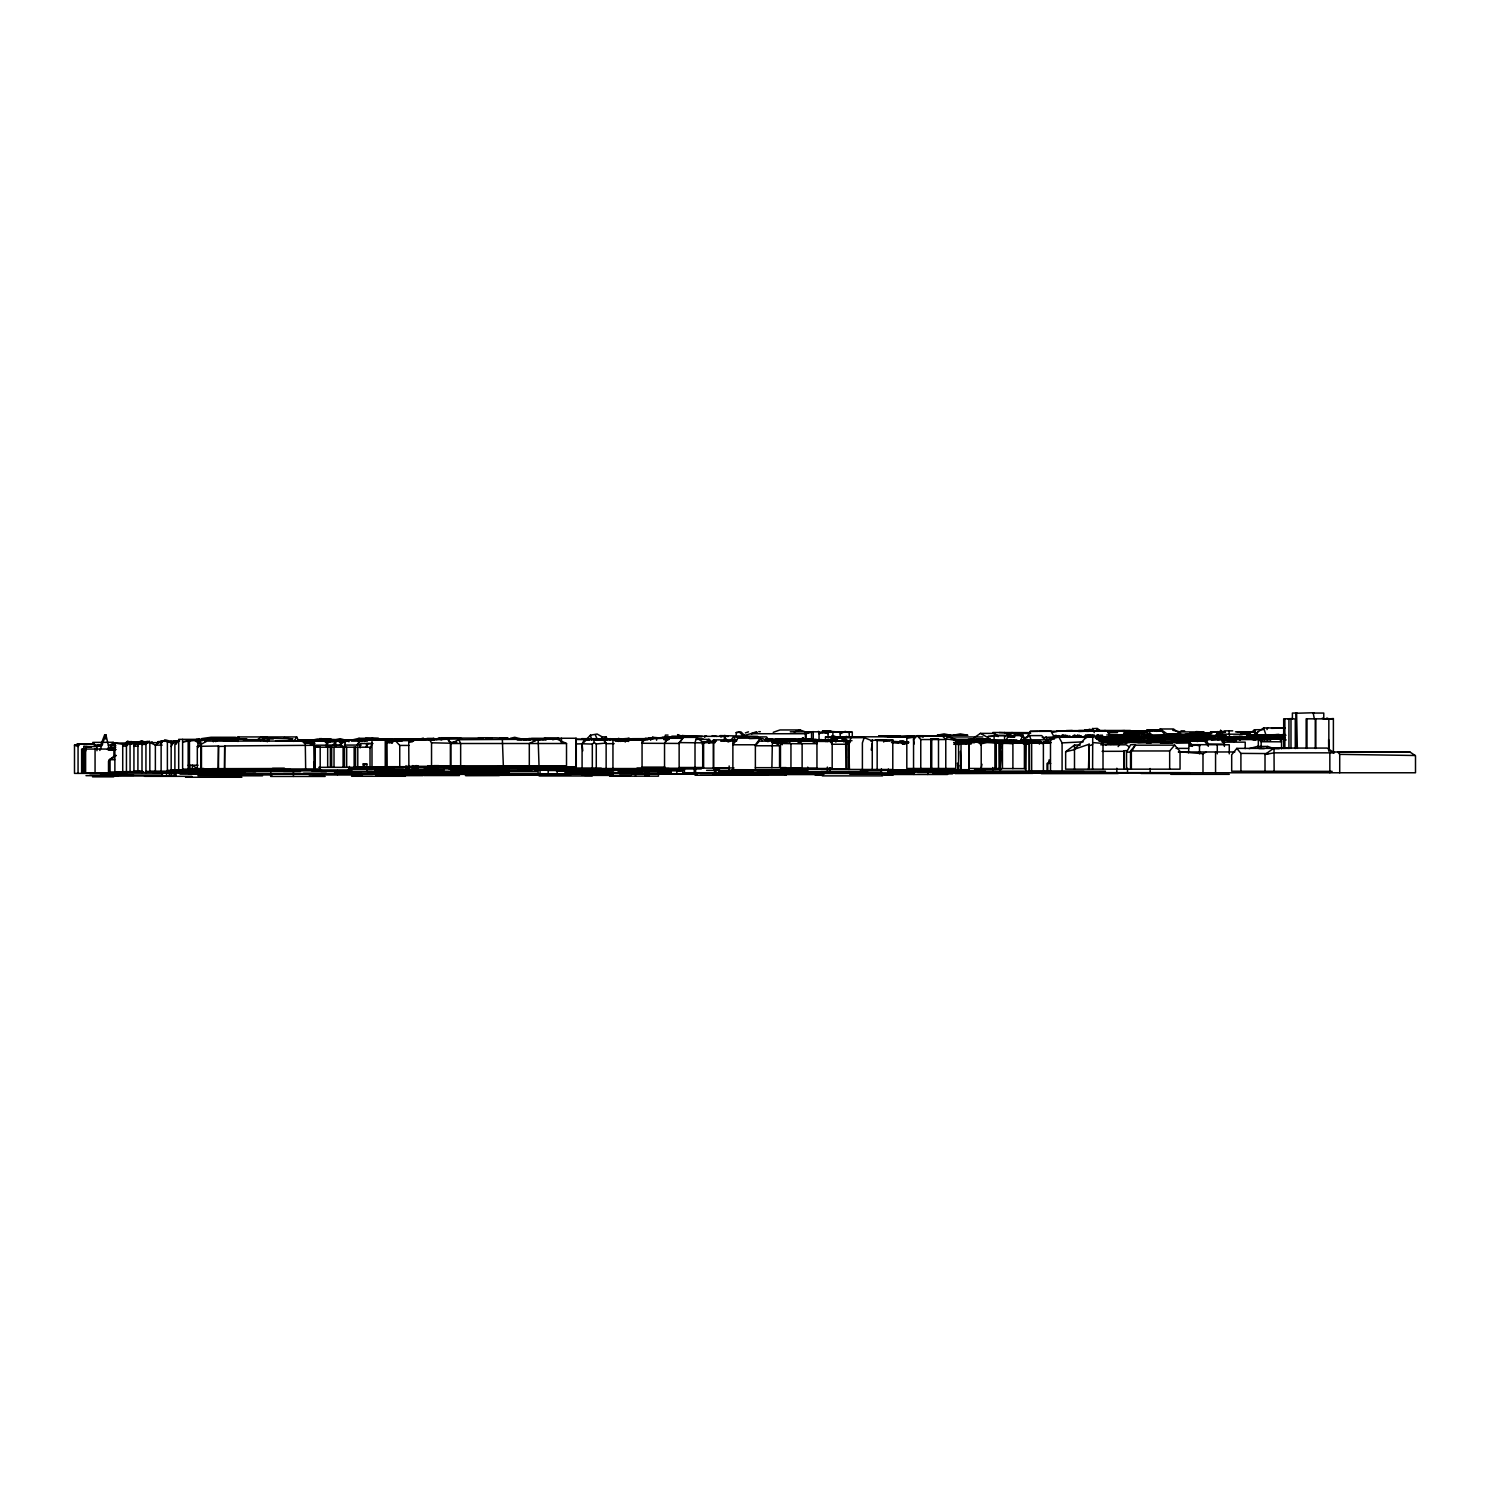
<?xml version="1.0" encoding="UTF-8"?>
<svg xmlns="http://www.w3.org/2000/svg" width="1490" height="1490" viewBox="0 0 1490 1490"><rect width="100%" height="100%" fill="white"/><g stroke="black" fill="none" stroke-linecap="round" stroke-linejoin="round"><path stroke-width="1.5" d="M200.908 743.193L200.908 744.888L199.511 741.685L201.374 744.888M385.5 767.22L385.5 739.599L385.5 767.22L386.133 762.675M849.002 760.142L848.667 748.65M848.648 757.833L849.151 748.65M1002.099 747.906L1002.453 743.342L997.667 742.709M85.694 750.997L86.066 746.527L96.962 746.546L96.962 750.718M601.792 740.307L602.146 736.861L597.136 734.03L590.468 735.185L586.483 739.282M755.374 767.685L779.549 767.685L779.549 745.782L755.374 745.764L759.323 741.107L772.379 741.107L771.894 767.685M749.302 738.593L760.384 738.276L762.377 740.865M871.222 750.01L872.265 743.51M846.134 740.884L846.301 739.822L844.197 740.884M410.178 740.418L410.439 738.984L409.042 740.269M981.985 764.24L981.202 768.449L981.202 743.789L987.032 742.542L1002.453 743.342L998.132 742.653M595.348 739.971L611.366 738.835L594.286 739.301L619.803 738.686L622.075 740.865M198.878 742.15L199.269 740.195M198.058 747.57L197.835 740.064L182.618 741.834L192.508 740.064L202.696 740.586M582.776 750.83L582.087 744.069L586.911 739.375L611.086 739.617L604.847 738.537L604.623 739.617L607.976 738.966M223.463 738.519L223.779 739.785L223.463 738.519L214.206 738.612L213.293 741.796M664.466 738.798L665.397 735.073L668.06 735.091M449.477 765.897L566.517 765.748L566.517 743.51L557.018 739.115L458.808 739.692L450.893 743.51L450.893 765.748M364.659 741.517L365.572 738.221L378.944 738.612M1188.517 752.804L1189.15 742.728L1141.303 742.616C1130.314 742.914 1120.592 740.698 1109.696 742.802L1105.636 745.037M394.124 739.524L397.308 739.543M790.482 739.431L765.711 738.817M679.142 768.933L679.142 742.597L683.612 737.364L696.668 737.364L695.011 742.56L695.011 767.499M1216.026 736.842L1217.833 731.534L1218.28 736.842L1218.28 734.142L1224.557 730.845L1232.733 730.845M1246.851 735.278L1254.897 729.746L1262.943 729.672M848.946 743.51L850.958 737.662M877.163 769.511L877.163 739.729L870.737 740.903L872.265 740.884L864.2 737.662L862.393 742.895L862.393 769.511M1266.984 729.616L1267.562 727.902L1285.032 728.014L1271.491 728.349M604.921 740.307L606.132 736.861L602.146 736.861M199.101 742.895L199.548 741.685M487.025 738.779L487.416 737.736L492.24 737.848M99.83 750.476L105.902 734.775L104.673 734.775L100.296 746.285M1125.267 733.546L1124.261 730.621L1118.04 730.882L1117.332 732.652L1107.703 732.67M1004.744 735.688L1010.462 735.688M1130.798 740.083L1131.841 740.083M1255.977 736.228L1257.616 732.186L1263.65 727.939L1267.673 727.977M1088.482 769.175L1089.19 744.218L1074.495 749.209L1074.495 769.175M850.492 740.437L848.667 744.795L849.617 742.542M1022.904 734.365L1023.5 732.95L1030.652 733.266M1187.362 739.189L1191.311 738.686M1074.495 749.209L1088.203 735.389L1094.424 735.371L1103.01 743.398L1103.01 769.175M1222.191 741.648L1222.88 740.083L1235.75 740.083M1092.598 769.175L1092.729 735.371M370.023 748.371L372.295 743.417M366.317 747.31L367.862 743.566M811.789 740.251L774.223 740.325L772.788 743.305L772.788 739.804M147.566 743.212L149.391 741.145M1280.059 737.699L1282.313 737.438M1020.389 740.66L1022.922 735.576L994.109 735.52L994.109 738.742M988.429 741.648L970.698 741.573L968.854 745.186L968.854 768.449L1025.474 768.635M1199.878 740.958L1205.298 739.953L1205.559 740.94M1005.62 741.052L1008.507 735.576M1171.997 737.122L1172.63 735.967L1174.045 737.122M1126.533 769.175L1126.533 752.152L1130.612 744.702L1135.492 744.702L1132.232 750.513M219.663 739.059L220.706 737.699M176.826 740.903L174.889 744.385L174.889 769.92M1134.896 745.764L1130.556 750.96L1130.556 769.175M582.087 768.896L582.087 743.827L584.62 739.357L589.928 739.748L576.947 739.357L584.62 739.357M1154.88 740.251L1155.812 738.612L1161.306 738.686M171.164 746.471L174.46 740.791L178.036 740.791L175.95 744.404M1126.943 735.594L1128.917 735.594M328.769 740.809L329.513 739.543L368.104 740.083M1203.976 735.278L1203.045 736.786L1203.976 735.278L1206.155 735.296M650.59 740.251L652.49 737.271L663.888 738.295M293.865 741.443L296.715 736.935L298.652 740.977M661.765 738.295L662.435 737.271M701.306 768.933L664.54 768.933L664.54 743.268L667.725 738.351M110.781 745.968L113.184 742.299L115.587 745.968M781.747 741.946L783.032 739.971L781.151 739.953L778.506 743.622M1054.212 737.084L1050.804 730.901L1030.205 731.385L1027.169 737.084M664.54 743.473L668.023 738.276L682.644 738.276L679.142 743.436L642.06 743.268L645.245 738.351L669.085 738.295M883.682 742.02L885.023 740.12L887.109 740.94L876.716 740.511M1265.01 754.48L1274.006 748.073L1327.106 748.073L1334.444 752.841L1274.136 752.841L1265.01 754.48L1265.01 771.373M1266.705 747.999L1267.804 746.453L1273.745 748.557L1279.258 748.669M1118.133 746.602L1122.082 741.201M300.44 740.754L332.307 740.698L316.066 741.126M1008.562 736.6L1014.913 736.786L1008.562 736.712L1011.598 732.633M341.862 743.398L344.451 740.046L372.444 739.953M755.374 769.715L755.374 744.777L760.384 738.276M777.892 744.777L780.015 742.02L782.157 744.777M1214.629 731.907L1211.575 732.111L1208.725 735.818L1215.71 735.799L1218.559 732.111L1221.614 731.907L1210.457 731.776M1267.003 735.185L1279.221 734.533L1266.966 735.185L1272.795 734.775M360.766 740.046L356.874 745.075L344.525 745.075M78.057 773.385L78.057 746.509L80.106 743.864L74.5 745.149L74.5 773.385L126.445 773.385M360.878 739.953L356.874 745.112L361.213 745.13M392.056 743.044L393.546 741.126L401.76 741.201L403.213 739.413M533.867 740.66L535.282 738.835L532.824 738.835L532.824 739.841M1259.46 739.394L1235.173 739.468L1234.186 741.815M1289.67 748.371L1236.83 748.371L1231.69 754.797L1231.69 771.205L1332.153 771.373M1215.71 735.799L1216.529 734.738M1218.652 732.111L1220.403 732.037L1220.515 730.361L1221.912 731.106M1167.49 736.656L1180.341 736.023L1176.15 736.768M198.04 771.652L149.838 771.503L149.838 742.653L152.185 741.815M224.394 768.989L224.711 745.95L314.315 745.298L314.278 768.989L313.682 762.116M802.384 737.755L803.315 737.755L801.546 739.897L810.02 739.357M906.814 737.774L914.394 737.178L906.814 737.774L906.814 768.486L955.742 768.486L955.742 739.897L948.199 736.153L945.778 739.04L945.778 768.486M729.597 741.61L733.546 736.898L766.586 736.898L768.877 740.623M197.313 768.989L197.313 746.36L206.998 741.07L314.613 741.107M1169.669 769.175L1169.669 750.96L1174.66 745.13L1180.043 751.407L1180.043 769.175L1065.648 769.175L1065.648 751.761L1074.514 745.037L1080.306 745.037M603.916 739.617L604.847 738.537M1270.206 740.064L1271.585 738.481L1275.068 739.226M283.92 737.997L292.915 738.928L263.506 737.997M1328.484 719.298L1333.382 718.608L1333.382 752.934M218.136 768.989L218.508 745.987L197.313 746.36M1149.665 742.244L1151.025 740.716L1160.542 741.238L1151.025 740.716M335.734 741.871L332.438 745.559L325.658 745.708L329.011 741.871L335.734 741.871L335.734 746.285M139.948 743.845L136.223 743.845L133.932 746.341L137.918 746.043M917.151 735.688L920.764 739.543L945.778 739.543L942.332 735.855L917.151 735.688L913.556 739.543L914.189 743.994M1000.498 742.597L1002.453 743.175L1002.453 768.449L1000.256 743.696L1002.453 743.175M266.598 737.997L273.322 737.997M1187.53 735.781L1190.436 732.745L1205.969 733.713M840.528 741.312L844.923 736.805L907.857 736.805M131.083 741.387L126.445 746.099L122.72 746.099L127.376 741.387L137.117 742.802M1141.433 735.501L1147.207 729.839L1160.691 729.839L1165.795 735.576M1039.461 743.007L1040.616 741.89L1025.288 741.35M1032.179 743.007L1033.352 741.89M712.481 741.871L704.714 742.523L702.703 744.385L702.703 768.132M1189.411 742.597L1189.84 746.397M1313.249 713.3L1314.366 718.925M1026.74 744.143L1026.74 742.542L1027.504 743.901M582.236 743.771L592.312 744.069L594.156 742.523L593.672 739.375L586.911 739.375M852.28 736.842L852.28 732.261L822.368 731.348L822.368 732.875L828.068 733.005L830.396 731.05L832.891 731.981L832.891 736.712M988.112 736.507L994.649 736.079L988.112 736.507L988.112 737.718L980.457 733.378L974.106 737.736M215.696 741.629L218.434 739.375L246.781 738.817L227.84 739.282M1120.741 740.847L1104.947 741.834L1120.741 740.847L1121.523 742.411M1098.279 739.394L1102.041 737.084L1103.177 739.822M1098.447 740.009L1102.041 737.084M877.163 739.729L892.789 739.897L892.789 770.423M903.406 744.05L902.12 743.734L906.106 743.771M1325.69 719.111L1326.994 718.068L1328.838 718.888L1328.838 750.755M1225.059 732.242L1223.663 732.372M159.877 741.592L155.37 745.112L155.37 771.503M1295.909 713.263L1313.863 712.741M1125.714 743.324L1128.805 740.958L1138.472 742.56L1151.025 742.244M1254.059 734.887L1257.616 732.186M1131.04 739.468L1126.906 740.083L1140.427 738.425L1139.813 737.699L1141.806 738.5L1141.806 737.494L1140.241 738.612M1156.817 731.441L1160.244 728.982L1173.505 728.982L1180.341 733.881L1167.061 733.881L1160.244 728.982M257.546 739.673L260.825 737.345L267.213 737.345M110.037 772.025L110.037 759.714L116.145 755.411L109.273 759.807L109.273 772.025M146.355 741.387L141.997 744.46L145.946 744.292M1092.356 730.528L1092.747 728.405M1092.356 728.685L1097.311 728.405L1099.862 730.454M1168.216 736.433L1171.363 734.253L1169.669 734.961M115.438 755.56L109.273 759.807M1210.699 738.612L1266.817 737.42M1020.911 741.238L1029.385 735.613L1041.734 735.613L1047.284 741.946M827.025 741.666L833.767 737.289L846.283 737.327M1011.84 736.544L1016.59 733.508L1023.742 737.494L1027.579 737.494M418.206 739.338L407.105 738.854L412.302 739.804M702.125 744.143L706.26 741.573L714.604 741.554M749.377 738.146L737.904 738.202L732.875 744.777L755.374 744.777M1238.32 738.686L1242.325 736.414L1233.646 736.414L1229.678 738.463L1228.989 730.845M609.708 739.729L611.366 738.835M1117.668 739.059L1119.307 738.165L1120.61 740.232L1120.61 739.021M1182.222 752.003L1202.989 753.716L1206.341 752.003M840.248 733.881L845.165 731.366L849.226 732.857L849.226 737.345M304.63 742.244L306.679 742.057L306.679 743.286M775.471 743.138L779.382 741.219L786.72 742.672M161.199 742.672L160.25 742.411L164.626 740.269L168.258 740.679L164.626 740.269M1154.378 731.068L1160.207 730.23M1179.074 739.692L1183.116 737.699L1189.393 737.401L1195.408 737.643L1198.612 740.158M198.226 740.586L204.149 739.282M557.018 739.115L538.151 739.338L529.304 743.51L529.304 765.748M904.058 743.92L908.174 741.964M662.715 738.295L630.196 739.394M849.151 742.802L845.91 743.305L849.151 742.802L848.946 769.511M1261.509 738.5C1256.964 735.948 1250.967 735.874 1246.329 738.276L1242.325 737.643M1258.063 736.768L1253.872 738.314M266.095 741.48L269.28 740.158L267.418 740.139L267.418 741.741M1225.544 739.431L1224.259 739.971L1227.928 739.431M304.519 742.56L309.715 740.418L323.777 740.418L327.465 744.218M1127.222 741.648L1131.096 740.064M661.281 738.295L662.715 737.718M260.452 740.549L264.252 739.021L273.322 738.91M774.39 739.99L777.631 738.705M720.806 737.01L724.736 735.445L727.921 736.563M685.754 736.097L691.211 736.768M1136.87 742.02L1136.87 739.915L1139.273 738.984M971.238 743.957L953.768 744.311M889.009 741.312L892.789 739.897M971.797 741.35L978.297 738.947M897.595 736.675L899.811 736.675M141.997 741.07L130.058 744.181L141.997 741.07L147.864 742.635M1096.305 730.789L1097.236 730.454M819.034 733.713L823.709 732.037L828.068 733.564M772.006 738.705L768.3 740.027L768.3 738.723L766.326 738.723L769.622 739.915M834.344 738.481L843.042 737.14M974.926 741.424L977.533 741.145M1267.804 746.453L1257.355 746.453L1249.141 748.632M198.971 740.288L216.087 739.189L209.96 738.053L198.971 740.288L198.971 739.189M794.189 732L800 729.951L806.09 732.13M300.701 741.107L298.428 741.107L302.396 739.766L320.89 739.748M745.354 732.931L748.501 731.832M751.388 733.508L756.175 731.832L757.255 732.409L751.388 733.75L805.568 733.732M773.236 732.316L779.978 729.951L800 729.951M751.444 733.508L743.193 735.781L739.133 731.925L736.209 732.558L736.209 736.935M1088.482 745.987L1092.598 744.609M1017.8 742.839L1020.501 741.946L1022.885 742.933M1180.993 730.845L1184.624 730.882M1145.195 737.513L1137.187 738.705M142.463 771.429L137.918 771.429L137.918 743.491L149.317 741.908M137.918 743.491L146.523 741.946M366.838 739.766L433.869 739.766L439.271 738.09M802.123 768.039L780.481 768.039L780.481 743.491L787.968 741.182L822.61 741.107M1044.36 742.095L1047.209 742.132M1043.279 742.616L1045.012 742.095M1207.347 738.202L1210.327 737.289L1216.101 738.481M622.019 741.163L625.204 740.176L625.204 741.778L625.204 740.12L618.071 741.424M1032.086 741.741L1034.116 741.741M1029.441 742.839L1032.477 741.741M1190.771 738.388L1194.347 737.289L1201.834 738.835L1201.834 737.643L1210.699 737.643M417.777 739.766L423.346 738.09M846.674 736.358L840.192 738.332L840.248 732.13L832.891 732.111M1197.699 734.831L1199.338 734.328M1034.693 742.281L1032.924 742.299M657.407 738.016L665.266 737.196M957.511 765.376L958.554 769.697L958.554 744.199L958.554 745.503M160.25 742.411L161.702 741.983L158.983 742.188M1167.043 742.97L1173.245 741.163L1189.244 741.163L1192.13 746.415M611.366 739.115L619.803 738.686M843.098 741.182L844.364 740.828M848.704 740.828L843.675 741.182M362.07 739.915L365.981 738.835M601.327 775.173L605.592 773.981M1195.911 739.059L1192.652 739.096M779.438 742.579L783.032 741.573L783.032 739.971M1054.212 735.669L1056.093 735.427L1057.323 737.084M1254.357 737.606L1251.842 738.221L1259.721 737.587L1259.721 738.854M1261.751 739.897L1284.678 738.276M620.436 741.424L625.204 740.12M1187.698 735.315L1176.672 734.291L1193.49 734.328L1186.431 735.315M1180.155 739.953L1183.377 739.059M108.435 745.261L111.005 744.572M408.912 769.957L408.744 741.89L417.274 739.562L429.195 739.226L431.541 742.802L431.541 766.382M102.587 744.572L96.459 745.298L99.122 745.298M918.902 736.637L920.671 736.805M304.873 742.821L308.654 741.815L314.986 743.286L310.758 743.268M421.465 740.046L427.686 738.407L433.869 738.407L433.869 739.766M428.599 739.766L433.869 738.407M430.778 739.524L433.963 739.506L430.796 739.673M1137.187 737.811L1143.836 736.135L1183.153 736.656L1183.153 735.445L1185.761 735.445M619.263 741.331L624.925 739.915L628.408 741.424M637.981 739.599L640.197 738.891L641.203 740.102M641.78 738.891L637.794 739.487M387.176 767.22L386.99 739.45L388.946 738.966M386.99 739.45L392.466 738.966M1065.648 751.761L1074.495 749.6L1074.514 745.037M411.743 741.107L413.736 740.642L395.353 740.642L387.176 742.597L392.056 742.839L392.056 739.599M1157.804 737.401L1161.548 736.488L1161.548 737.997L1157.804 738.221M352.72 739.822L358.997 738.314L378.255 738.295L380.08 740.158M366.615 739.785L372.817 738.314M1118.133 742.877L1129.643 742.56M780.015 739.934L783.181 739.189L783.181 740.307M806.388 741.201L811.156 740.083L816.948 741.424L832.165 741.443L832.165 769.008M821.884 741.126L826.279 740.083L832.165 741.443M1050.487 771.205L1050.487 739.04L1058.831 737.066L1087.849 737.066M1184.029 735.389L1173.394 735.296L1174.828 734.961M1173.394 735.296L1193.49 734.384M1217.628 739.748L1237.073 738.891L1233.403 739.748M231.49 738.221L239.331 737.513M539.138 739.711L544.893 738.37M552.678 739.748L558.582 738.37L561.469 742.095M523.344 739.841L529.304 738.463L533.942 739.506M525.616 739.711L531.762 738.295L558.582 738.37M539.361 739.711L545.47 738.295M800.279 739.692L803.65 738.742L787.968 740.064M334.859 739.915L340.167 738.723L344.06 739.766M421.465 739.878L426.866 738.649L431.97 739.804M510.362 738.295L514.758 737.289L520.345 738.779M807.804 739.766L811.547 738.928L800.391 739.04L801.099 740.325M314.595 768.989L314.278 746.08L320.182 746.937L320.182 768.989L193.663 768.877M1183.153 735.445L1178.199 736.563L1191.423 735.445L1190.361 735.445M327.018 739.953L331.097 739.04L317.314 739.04L307.145 741.294L305.599 739.99M485.703 738.779C496.841 736.041 508.723 740.232 520.345 738.574M1130.687 737.904L1137.187 736.47M1186.17 738.127L1189.784 737.345L1171.848 737.345L1164.938 738.854L1168.626 738.854M77.741 744.106L93.758 743.752L96.962 746.546L93.74 743.864L77.201 743.752M1042.218 737.643L1056.559 736.805L1048.923 738.463M1128.545 735.24L1134.672 733.918L1150.224 733.918L1152.496 736.433M1258.063 737.42L1246.329 738.276M1264.991 737.978L1265.364 734.644M1144.096 735.24L1150.224 733.918M1196.973 741.48L1205.671 739.599L1225.544 739.562M1134.207 739.729L1140.427 738.425M1269.927 739.562L1276.297 738.239L1286.168 739.953M1120.741 742.076L1119.53 741.517L1122.138 741.517L1122.138 742.56L1131.022 740.716M622.745 739.673L629.32 738.314L611.887 739.655M805.345 739.878L805.345 732.912L813.261 731.664L813.261 740.772M1132.139 740.437L1132.139 738.295L1137.485 737.196L1148.697 738.314L1148.697 740.269M1247.074 738.146L1250.52 737.438L1256.908 738.835M1263.855 738.351C1248.676 737.736 1284.995 734.589 1284.417 736.004L1279.891 736.954M1263.148 738.146L1270.802 738.37M973.491 741.163L991.688 740.195L994.854 741.201M985.169 741.182L993.476 740.754L989.341 740.754M1228.375 737.811L1225.581 735.501L1209.34 736.768M1194.775 738.481L1190.473 739.338L1193.49 739.301M805.345 732.912L813.261 731.664L806.109 733.713L806.109 740.511M1201.424 738.966L1201.424 736.768L1207.645 735.501L1225.581 735.501M1051.959 732.484L1057.267 731.46M952.929 735.296L960.342 733.881L967.83 735.278L937.136 735.278L944.064 733.881L951.086 735.296M1196.209 733.9L1190.119 734.607L1196.209 734.384M340.558 742.374L348.995 740.847L324.373 741.033L330.072 742.244L330.072 740.865L340.577 740.754L345.121 742.486L345.121 747.011M829.371 740.884L833.748 740.102L820.171 740.884M1101.352 740.903L1102.563 743.044L1105.245 742.821L1104.779 741.424M185.71 772.584L114.879 772.509L114.879 743.1L122.72 744.274L127.73 743.38M1167.583 736.805L1172.034 736.023L1159.741 737.271M1112.024 739.766L1114.11 739.766L1107.573 740.027L1138.137 740.064L1136.516 738.425M1085.595 737.084L1085.558 735.259L1086.936 735.24L1088.147 737.084M1204.274 739.301L1204.721 738.165L1211.463 738.165L1211.463 739.99L1223.867 738.966L1159.127 739.189M789.514 739.45L787.968 739.431M900.463 736.246L896.924 736.768L915.139 736.246M989.975 738.91L967.979 739.543L989.975 738.91L991.241 741.741M620.548 740.12L620.548 738.966L604.623 739.45M1107.573 737.084L1109.827 737.084M803.65 738.742L798.584 740.083M1193.49 733.564L1195.837 733.583L1195.837 734.663L1211.891 733.769M1242.306 733.918L1246.776 733.322L1240.853 733.322M111.191 749.433L115.736 749.433L108.23 749.377M1066.467 737.084L1066.467 735.445L1069.112 737.084M1103.531 737.084L1105.934 737.084M1074.216 737.084L1074.216 735.24L1076.544 737.084M1192.82 745.484L1198.109 744.925L1192.931 744.925M410.011 739.86L412.19 739.655L399.152 738.891L437.613 738.742L441.766 739.86M1080.772 737.084L1079.244 735.371L1078.034 735.334L1078.034 737.084L1077.363 735.315L1076.544 736.06M994.109 735.52L1004.558 735.52L1004.558 738.742M1115.824 735.632L1140.018 735.65M1131.767 735.222L1136.274 734.812L1138.062 736.917M594.156 742.523L596.279 743.938L606.132 743.063L606.132 768.896M817.88 739.99L821.716 739.673L766.959 739.804M995.227 741.946L1000.572 741.499M168.612 742.02L173.529 741.629M599.185 739.729L617.139 739.394L612.316 739.748M158.275 741.908L161.46 741.648M175.503 741.312L179.601 740.996M1221.279 737.308L1226.4 736.917M1166.186 742.43L1173.207 741.89L1160.896 741.89M157.772 742.188L161.535 741.908M1028.435 742.821L1032.179 742.542M1109.007 737.084L1110.106 735.706L1111.018 737.084M1138.081 739.841L1125.751 739.766M110.726 744.609L114.879 744.311M1108.728 735.389L1117.332 734.775M807.319 741.238L836.374 740.735M818.271 741.238L825.59 740.716M1032.682 772.23L1028.193 772.379L1032.682 772.472M778.749 742.43L781.319 742.262M681.172 735.967L677.559 734.607L681.023 736.842M1097.087 737.084L1097.087 735.147L1098.316 735.073L1099.62 737.084M1025.139 743.789L1029.18 743.566L1009.996 742.728L1009.996 740.958M884.855 740.94L888.208 740.754M899.736 740.94L903.108 740.754L906.479 742.746L891.579 742.597M1178.869 752.32L1185.202 751.984M1058.831 737.066L1062.091 742.895L1083.193 741.834M340.223 745.261L345.55 747.328M392.261 739.692L407.85 739.413L402.114 739.692M1277.489 734.644L1255.437 735.091L1267.077 735.091M447.428 738.574L438.768 738.966L461.565 738.574L447.428 738.574L450.371 742.318L456.834 742.318M720.75 741.238L736.637 740.996M1028.398 732.912L1029.665 732.857M1091.965 737.084L1093.343 736.116L1094.014 737.047M1123.963 769.175L1123.963 750.755L1127.39 750.606M1087.085 730.882L1093.474 730.938M1080.287 737.084L1080.213 736.004L1082.858 737.084M901.729 736.768L914.227 736.377M1064.4 737.084L1064.4 735.389L1065.611 735.371L1066.765 737.084M828.738 741.163L832.24 741.052M1072.726 737.084L1072.726 735.855L1075.184 736.637L1074.216 735.24M1072.316 730.472L1066.058 730.677L1093.753 730.603M435.751 739.562L447.726 739.226L450.371 743.212L431.541 742.802M1226.866 738.314L1253.481 737.531L1255.753 740.307M1126.235 740.064L1132.158 739.915L1117.444 739.636M1193.602 745.13L1195.595 745.149M1256.349 739.338L1252.028 739.468M1038.865 731.366L1118.04 730.882M1060.545 731.255L1061.793 731.218M1079.654 731.087L1056.652 731.236L1062.333 731.087L1060.34 731.087M1086.471 731.385L1088.948 731.329M920.671 736.339L925.756 736.209M1021.674 734.179L1011.803 732.558L1010.425 734.272L1010.425 732.95L1021.637 733.415M828.384 741.163L830.284 741.126M576.22 743.938L582.087 743.827M1176.15 742.746L1189.504 742.504M882.154 736.153L899.811 735.855M826.913 740.884L818.271 741.014L835.741 740.884L829.371 741.014M218.136 746.415L224.394 746.322M1096.23 737.084L1097.851 737.084M212.995 739.785L215.51 739.766M114.879 743.1L126.389 742.989M108.23 749.787L115.475 749.731M1180.881 739.785L1182.464 739.766M100.109 745.577L98.377 744.572M848.313 740.791L837.566 740.791L848.313 740.884L846.301 739.822M1139.179 737.494L1154.303 737.494M614.141 743.64L606.132 743.715L603.282 739.394M1260 739.394L1263.967 739.338M1258.324 748.241L1258.324 739.226L1261.155 741.722L1281.549 741.815L1279.687 739.226L1235.173 739.468M1126.533 752.152L1131.338 752.096L1131.338 769.175M77.201 745.149L74.5 745.149L78.057 746.509M1105.599 737.084L1107.219 737.084M108.118 747.682L112.048 747.645M815.309 741.275L819.686 741.238M774.595 742.057L780.015 742.02M1023.183 743.585L1025.25 743.845M720.117 735.613L757.684 736.377M302.34 740.623L297.497 740.009L315.452 740.009M1087.607 737.084L1087.607 735.222L1088.873 735.203L1090.084 737.084M817.88 740.158L837.622 740.027M701.511 741.946L714.66 741.871M789.793 741.219L793.425 741.182M1241.58 738.183L1245.547 738.165L1242.325 737.122M1060.712 737.084L1061.96 735.799L1062.482 737.084M307.145 740.418L309.79 741.294L300.514 740.586M796.871 741.052L805.922 740.996M816.352 740.996L785.454 741.014L787.614 741.573M775.675 742.337L784.913 742.281M1186.226 741.052L1195.669 740.996L1172.276 739.86L1198.277 741.35M1094.424 735.371L1088.203 735.389M1192.987 735.669L1184.774 735.389L1192.987 735.669L1192.987 737.941M1285.684 735.501L1276.371 735.557L1284.79 734.253M758.54 738.574L762.75 738.556L768.002 741.666M92.697 742.393L113.184 742.299M1132.139 738.295L1143.389 737.196L1148.697 738.314M786.422 739.86L792.252 739.822M1199.785 739.953L1197.234 739.096M816.408 741.07L818.178 741.07M312.155 745.298L314.315 745.298L305.245 741.07L305.673 768.989M1189.579 745.633L1191.702 745.633M110.037 759.714L114.674 759.714M1123.367 731.776L1130.5 731.758L1126.161 731.404M1136.777 732.093L1147.561 732.093M1253.369 731.795L1250.259 731.795L1250.259 733.136L1246.776 731.832L1235.452 731.832M1147.039 732.261L1138.584 732.279L1144.879 730.882L1123.199 731.404M686.816 736.339L724.345 736.339L728.2 742.095M1082.373 737.084L1084.832 737.084M843.88 742.076L843.88 737.885L836.132 737.718M1269.722 737.662L1284.343 737.643M1139.701 737.755L1114.762 737.68M1236.216 737.904L1239.419 737.829L1234.037 737.829M528.745 739.524L530.44 739.524M1102.786 739.729L1108.579 739.729M1197.234 739.375L1178.907 738.407L1205.503 738.481M679.142 742.597L703.615 742.877L703.615 767.499L679.142 767.499M778.916 742.709L784.522 742.709M1044.36 742.523L1051.027 742.616M1025.809 742.691L1031.937 742.691M1105.822 742.691L1119.679 742.653M1122.138 742.56L1127.874 742.542M94.131 746.099L100.296 746.099M395.353 740.642L399.748 745.428L408.949 745.428M1134.896 745.205L1174.66 745.13M1102.097 751.332L1124.335 751.295L1124.335 769.175M225.158 773.738L244.453 773.645L232.924 773.738M1296.728 713.058L1292.389 713.058L1292.389 719M1313.249 713.058L1323.772 713.058L1323.772 718.851M1287.751 718.795L1292.389 718.571M1333.382 718.608L1326.994 718.888M1295.276 748.52L1295.276 718.981L1290.992 718.757L1283.691 718.795L1283.691 748.446M1328.838 718.851L1306.153 718.832L1306.153 748.408M1078.611 730.51L1087.234 730.51L1089.432 729.206L1093.474 730.472M1130.463 730.472L1096.77 730.472L1096.77 728.796M1087.793 730.789L1160.226 730.789M830.396 731.05L822.834 731.05L832.891 731.981M1030.205 731.385L1037.934 731.385M1091.351 731.087L1078.481 731.385L1107.182 730.901L1111.018 736.209M758.745 731.683L760.31 731.683M1221.819 731.683L1225.432 732.223L1224.128 731.832M1236.942 731.739L1254.897 731.739M739.133 731.925L740.977 731.925L744.944 735.781M790.296 731.814L819.034 731.814L819.034 740.511M1138.267 731.869L1146.928 731.869M852.28 732.261L822.368 731.348M736.209 732.558L738.09 732.558M1029.348 732.633L992.824 732.484L998.095 735.892M1010.425 732.95L1029.665 732.763M1211.016 732.726L1202.188 732.726L1207.85 733.881M980.457 733.378L993.271 733.415L998.207 736.656M999.269 732.558L1029.515 733.583M1190.436 732.745L1199.376 734.682L1203.659 734.104M1218.28 734.142L1248.08 734.253M1185.034 734.384L1202.56 734.384M1124.466 734.682L1106.772 734.98M1174.94 734.831L1203.752 734.328M1152.757 734.961L1177.1 734.44M1176.672 734.291L1181.03 735.166M1197.29 734.924L1199.301 734.793L1195.837 733.583M1267.468 734.98L1285.74 734.98M1208.185 735.371L1208.818 736.544L1208.185 735.371L1209.489 735.371M835.853 742.15L836.616 737.103L833.245 735.688L831.904 735.688L831.904 737.699L825.479 737.01L825.479 741.499M1108.802 735.594L1126.682 737.42L1111.018 736.544M706.595 736.097L704.77 736.097L704.77 737.308M1109.193 735.892L1119.847 735.892M1247.801 735.892L1255.735 735.892M671.804 736.172L683.091 736.172M883.943 736.339L948.199 736.153M887.668 736.675L914.264 736.675M1132.959 736.637L1169.464 736.488M1174.045 736.47L1168.048 735.967M237.301 736.935L296.715 736.935M664.223 736.768L701.622 736.768M825.479 737.01L832.891 737.01M947.491 736.954L982.879 736.954M1095.97 736.88L1111.559 737.438L1095.895 737.066M1134.002 737.01L1123.013 737.01L1130.128 737.513M1205.857 736.768L1222.303 735.818L1222.303 737.774M1221.055 736.88L1224.203 736.88M1256.2 736.88L1266.574 736.88M1273.671 736.749L1284.268 736.749M235.606 737.271L211.021 737.271L201.374 738.705L205.862 738.705M1226.419 737.289L1218.019 737.289L1218.019 738.891M1225.395 737.066L1231.727 737.122L1222.284 736.973M499.69 737.792L507.885 737.792M835.853 737.625L846.543 737.625M1133.462 737.55L1142.551 737.55M1221.726 737.476L1225.395 737.476M457.244 737.736L440.854 737.736L433.441 740.009L433.441 738.668L436.887 739.58M487.416 737.736L478.458 737.736L483.375 737.848M654.557 737.941L652.49 737.271M659.306 737.941L663.888 737.941M833.245 737.811L864.2 737.662M1095.448 737.718L1099.806 737.718L1095.541 737.457M1164.156 737.774L1168.421 738.425M1172.034 737.941L1207.273 737.941M1270.206 737.699L1284.771 737.699M449.477 738.09L479.612 738.09M545.917 738.258L576.276 738.258L576.276 766.959L545.917 766.959M1095.448 738.165L1119.307 738.165M1121.616 738.146L1133.778 738.146M231.732 738.444L232.906 738.444M319.94 738.5L323.051 739.915M600.675 738.537L607.399 738.537M1118.673 738.519L1123.218 738.519M1271.585 738.481L1251.116 738.332L1253.928 739.748M376.765 738.891L388.667 738.891M596.186 738.686L581.677 738.686L607.399 739.413L604.661 738.872M651.223 738.63L632.486 738.705L641.873 739.506M1165.329 738.686L1148.287 738.798L1152.552 739.99M1242.641 738.742L1255.344 739.431L1242.641 738.966M1273.931 738.761L1264.507 738.761L1264.507 740.325M384.588 739.133L404.908 738.891M526.324 739.208L544.334 739.208M620.548 738.966L586.874 738.928L594.715 739.152M627.346 739.021L652.75 739.189M663.888 739.189L668.712 739.189M696.37 739.189L703.317 739.189M799.702 739.878L777.817 738.761M945.312 739.04L955.742 739.897L953.656 739.897M1096.547 739.059L1128.694 739.021M1229.138 738.966L1270.635 738.835M409.396 739.357L413.959 739.357M417.237 739.338L422.806 739.971M447.726 739.226L421.651 739.711M541 739.245L517.198 738.817M546.066 739.692L537.89 739.208L546.215 739.673M665.006 739.394L669.234 739.394M696.277 739.375L709.743 739.375L709.743 743.1M950.378 739.338L974.46 739.338M1170.619 739.338L1183.377 739.338M1183.898 739.375L1206.844 739.487M1258.622 739.226L1279.687 739.226M243.056 739.617L260.974 739.655L265.239 741.033M516.751 739.562L535.301 739.562M664.056 739.748L668.265 739.748M1020.706 739.822L1051.642 739.822M1100.868 739.822L1107.796 739.822M736.898 739.86L713.431 739.86L713.431 767.946L734.03 767.946M829.8 739.971L813.838 739.971L820.04 740.53M875.766 740.12L885.023 740.12M953.879 740.139L958.405 740.139M983.661 739.897L1016.795 739.897M644.779 740.251L612.949 740.251L612.949 768.542M1009.549 741.703L1009.549 740.269L1016.944 741.331M1117.444 740.213L1138.341 740.288M1136.87 739.915L1162.461 740.213L1162.461 742.02M1222.135 740.139L1236.29 740.4M851.982 740.698L845.65 740.698L845.91 769.343M1098.912 740.586L1148.492 740.586M1200.009 740.679L1206.919 740.679M1229.343 740.623L1222.601 740.176L1235.582 740.623M275.576 740.847L320.164 741.033M624.459 740.809L619.821 740.809L625.726 738.761L629.059 739.934M958.517 741.07L979.079 741.07L970.567 741.126M999.809 740.958L1025.25 740.958M1125.304 740.847L1173.692 740.847M1222.88 740.083L1236.141 740.828M204.614 741.331L206.346 741.331M351.361 741.107L367.415 741.107M615.24 741.182L628.557 741.182M714.641 741.145L716.429 741.145M892.771 741.35L903.238 741.983M957.027 741.219L967.83 741.219M1006.737 741.182L987.516 740.195L987.516 741.703M1023.76 741.35L1040.765 741.35L1040.765 742.858M1099.117 741.145L1105.226 741.145L1110.888 744.516M1121.169 741.368L1129.439 741.368M158.052 741.592L162.503 741.592M167.383 741.405L175.764 741.405M199.381 741.517L200.424 741.517L198.3 740.698M993.923 741.703L1001.392 741.703M1159.741 741.685L1162.908 741.685M147.64 741.908L143.133 741.908L147.435 742.039M157.772 741.778L162.503 741.778M168.37 741.834L174.963 741.834M892.342 741.983L907.373 741.964M138.961 742.039L126.445 742.039L126.445 771.839M158.499 742.15L162.205 742.15M168.37 742.15L172.151 741.834M773.534 742.076L777.836 742.076L771.913 741.685M780.127 742.188L786.552 742.188M903.275 742.113L907.522 742.113M963.471 742.057L994.333 742.02L986.343 741.573M1025.288 741.741L1034.116 742.262L1032.086 741.908M1106.306 742.262L1140.371 742.262M1168.924 742.486L1173.934 742.132M1222.322 742.15L1245.212 742.15L1245.212 748.613M169.785 742.523L174.684 742.597M339.757 742.486L345.121 742.486M704.714 742.523L715.237 742.597M772.23 742.486L786.236 742.355M953.861 742.411L964.924 742.951L966.023 744.274M1030.391 742.504L1051.046 742.504M1146.071 742.542L1150.969 742.542M1160.021 742.43L1172.425 742.486M149.838 742.653L162.093 742.653M311.112 742.728L303.718 742.728L308.058 742.784M904.505 742.635L908.77 742.635M958.536 742.728L974.535 742.728M1024.636 742.653L1038.511 742.653M1026.573 743.138L1024.543 742.244L1045.012 742.616M902.53 743.175L908.174 743.175L892.789 741.89M954.121 742.951L964.924 742.951M1039.368 744.125L1039.368 742.635L1049.128 743.231M372.984 743.547L360.17 743.529L360.17 747.887M450.893 743.51L566.517 743.51M1025.139 743.473L1029.515 743.473M371.047 743.566L366.484 743.566L366.484 747.31M1025.139 743.566L1029.18 743.566M1195.595 745.075L1191.05 744.777M1100.719 744.795L1126.123 744.795L1129.457 746.937M1190.436 744.646L1229.269 744.777L1229.269 753.865M162.168 745.112L155.37 745.112L149.931 742.542M309.957 745.186L341.657 745.186M115.698 745.633L111.154 745.633L111.154 749.787L115.698 749.805M94.131 746.285L100.985 746.285M320.182 746.937L314.148 746.415M316.811 747.198L370.023 747.198L370.023 767.536M115.698 747.44L110.949 747.44L110.949 749.787M1176.001 748.39L1188.517 748.39M107.317 749.433L115.475 749.377M1130.556 750.96L1169.669 750.96M1178.311 751.984L1234.838 751.966M1150.15 768.505L1150.15 772.77L1415.5 772.77L1415.5 755.747L1409.838 751.947L1329.844 751.984L1329.844 772.77M1409.838 751.947L1337.759 751.984L1339.715 754.35L1339.715 772.77M363.188 767.331L363.188 763.923L366.857 764.035L367.043 771.429M1050.58 763.439L1047.023 763.439L1047.023 771.205L1105.468 771.205M363.188 763.923L366.857 764.035M188.168 765.245L198.058 765.245M433.72 765.636L438.786 765.636M427.686 765.972L459.293 765.972M408.744 766.382L464.508 766.326M497.679 766.419L547.631 766.344M388.667 766.698L561.469 766.698M356.874 767.108L383.824 767.108M431.467 767.108L469.369 767.108M472.386 766.94L506.47 766.94M642.06 767.108L664.987 767.108M318.748 767.331L370.023 767.331M427.22 767.257L371.997 767.22L371.997 739.636M441.487 767.164L484.436 767.462M485.945 767.22L540.665 767.443M557.26 767.22L574.488 767.22M358.811 767.536L403.473 767.536M522.99 767.499L566.312 767.611M781.784 767.592L786.18 767.592M389.095 767.853L438.153 767.853M458.939 767.89L521.966 767.983M540.889 767.797L574.954 767.797M272.465 768.374L284.627 768.374M348.902 768.207L393.49 768.356M443.647 768.318L473.708 768.318M543.682 768.244L601.308 768.244M636.975 768.132L663.46 768.132M663.888 768.263L695.551 768.263M702.125 768.132L729.15 768.132M791.6 768.281L816.948 768.281M192.787 768.691L204 768.523M211.859 768.672L284.478 768.523M348.79 768.617L393.49 768.505M448.583 768.635L491.197 768.635M517.216 768.43L551.319 768.617M557.558 768.561L669.085 768.542M780.779 768.542L832.165 768.468M364.957 768.877L390.585 768.877M424.333 768.803L462.626 768.803M503.881 768.859L542.882 768.859M556.813 768.952L571.154 768.952M574.265 768.896L620.138 768.896M645.896 768.803L652.75 768.803M781.282 768.914L847.68 768.933M182.618 769.138L226.033 769.138M245.049 769.157L276.786 769.157M556.906 769.25L652.099 769.194M783.796 769.194L818.867 769.194M922.478 769.157L938.663 769.157M244.677 769.566L255.349 769.566M255.926 769.604L290.885 769.585M348.306 769.361L372.128 769.361M465.457 769.343L508.891 769.343M599.837 769.455L628.221 769.455M647.852 769.343L652.099 769.343M821.009 769.399L892.789 769.511M922.589 769.38L953.768 769.38M974.516 769.436L1001.41 769.436M171.164 769.79L288.986 769.79M301.781 769.715L321.43 769.715M375.182 769.939L442.53 769.939M527.05 769.808L556.813 769.808M559.402 769.864L598.999 769.864M650.72 769.827L683.202 769.827M715.014 769.827L718.515 769.827M791.115 769.846L732.875 769.715L732.875 739.86M866.975 769.939L906.479 769.939M924.769 769.697L969.208 769.697M200.573 770.144L352.068 769.957M392.187 769.957L444.132 769.957M450.818 769.957L508.518 769.957M534.612 769.995L565.846 770.218M605.797 770.218L683.556 770.088M713.691 770.2L719.67 770.2M731.124 770.2L807.319 770.088M872.302 769.995L876.716 769.995M893.888 770.125L921.379 770.125M167.383 770.349L267.231 770.554M285.205 770.367L320.629 770.367M378.851 770.349L393.937 770.349M464.768 770.442L531.651 770.442M548.171 770.516L616.283 770.349M645.766 770.274L672.605 770.274M706.595 770.367L761.502 770.367M863.38 770.423L936.279 770.367M208.544 770.647L251.717 770.647M282.579 770.721L349.424 770.721L349.424 766.475M652.713 770.851L679.775 770.851M900.165 770.684L984.704 770.777M133.932 770.982L139.948 770.982M185.3 771.075L234.116 771.075M312.081 771.056L321.114 771.056M378.702 770.945L395.278 770.945M499.709 771.131L521.519 771.131M556.459 771.112L613.582 771.038M677.875 771.168L682.252 771.168M751.537 770.889L758 770.889M910.036 771.038L954.941 771.038M999.809 771.15L1049.146 771.056M145.946 771.41L207.836 771.317M320.797 771.429L379.894 771.429M416.194 771.261L477.228 771.261M618.071 771.41L667.241 771.41M718.553 771.261L753.195 771.261M757.516 771.373L806.053 771.373M955.742 771.261L1000.442 771.261M122.72 771.652L143.133 771.652M201.374 771.615L300.477 771.615M367.844 771.541L464.601 771.783M478.7 771.69L537.126 771.69M800.167 771.541L867.534 771.541M887.761 771.783L914.935 771.783M930.244 771.522L996.084 771.652M1030.391 771.503L1084.012 771.503M1266.276 771.764L1274.174 771.764M143.133 771.839L108.509 772.025L108.509 761.204M184.872 771.988L223.425 771.988M372.202 771.988L400.68 771.988M418.001 772.118L459.963 772.118M472.013 771.95L508.388 771.95M582.404 772.081L584.825 772.081M660.2 771.913L671.338 771.913M902.81 772.099L938.365 772.099M960.38 772.025L1033.352 771.95M1045.03 772.025L1074.96 772.025M334.486 772.174L360.58 772.174M414.332 772.379L462.906 772.379M621.237 772.286L642.432 772.286M837.92 772.248L881.428 772.248M387.474 772.435L427.5 772.49M430.238 772.528L486.578 772.435M564.803 772.677L622.839 772.677M686.816 772.733L775.769 772.733M917.579 772.472L944.921 772.472M1008.209 772.658L1078.965 772.435M1099.545 772.621L1189.97 772.621M244.733 772.733L81.633 772.956L81.633 749.06L113.91 749.06L113.91 757.758M414.276 772.9L440.761 772.9M443.536 772.993L509.319 772.882M570.931 772.882L602.5 772.882M718.646 772.9L682.755 773.012L682.755 768.505M746.974 772.919L856.638 772.919M859.153 773.012L877.182 773.012M932.759 772.919L968.295 772.919M986.119 772.807L1148.026 772.826M153.526 773.124L175.448 773.124M179.247 773.105L255.703 773.329M303.42 773.291L326.422 773.291M338.584 773.329L454.133 773.31M607.939 773.087L671.264 773.068M715.535 773.291L740.754 773.291M744.814 773.068L803.985 773.142M847.158 773.236L913.91 773.105M947.584 773.254L1001.205 773.236M1017.856 773.236L1062.668 773.236M1093.232 773.254L1128.005 773.254M244.453 773.645L232.924 773.31L243.764 773.273M252.648 773.664L269.15 773.664M283.398 773.608L337.485 773.608M345.736 773.496L382.837 773.459M440.146 773.422L460.727 773.422M700.058 773.571L718.795 773.571M728.275 773.385L899.997 773.478M955.053 773.571L1032.849 773.366M1041.324 773.664L1118.226 773.534M1140.986 773.478L1171.978 773.478M193.625 773.962L216.236 773.887M247.899 773.925L326.105 773.85M339.981 773.887L364.324 773.887M368.049 773.85L377.64 773.85M381.98 773.962L390.585 773.962M445.585 773.776L460.596 773.776M492.911 773.85L557.148 773.943L557.148 769.511M576.332 773.832L585.477 773.962M619.579 773.832L695.96 773.701M712.835 773.887L727.921 773.887M768.076 773.943L769.287 773.943M771.578 773.943L786.366 773.943M801.229 773.943L805.699 773.943M946.169 773.869L952.557 773.869M180.029 774.13L226.275 774.223M260.359 774.148L291.183 773.981M293.437 774.241L322.827 774.241M323.907 774.185L477.005 774.223M508.053 774.074L576.332 774.26M587.675 774.279L613.135 774.279M631.853 773.999L697.469 774.111M724.997 774.018L745.801 774.018M768.076 774.018L784.764 774.036M816.222 774.204L823.989 774.204M849.728 774.055L900.649 774.055M214.057 774.316L270.752 774.372M312.323 774.316L372.63 774.39M393.956 774.502L426.326 774.502M460.671 774.353L544.632 774.353M551.151 774.316L597.49 774.316M722.035 774.577L768.859 774.446M784.746 774.558L823.374 774.558M884.278 774.483L947.584 774.483M1170.917 774.334L1229.269 774.334M248.923 774.837L272.335 774.837M309.119 774.875L362.498 774.875M508.63 774.632L570.912 774.632M718.795 774.856L745.037 774.856M100.501 775.042L162.689 775.042M421.558 775.024L426.121 775.024M509.673 775.042L540.572 775.042M581.994 775.173L609.838 775.173M748.65 775.154L786.292 775.154M815.123 775.061L823.337 775.061M881.726 775.061L893.181 775.061M89.866 775.266L133.802 775.377M237.674 775.266L246.092 775.266M465.755 775.415L528.838 775.247M584.508 775.396L630.81 775.396M695.011 775.247L750.457 775.247M85.992 775.657L117.971 775.657M197.835 775.713L262.501 775.824M375.666 775.638L422.937 775.638M423.961 775.545L459.497 775.545M465.383 775.545L499.355 775.545M109.645 776.029L120.913 776.029M121.901 775.973L171.108 775.992M539.101 775.973L592.238 775.973M609.578 776.16L658.468 776.16L658.468 771.727M822.275 775.88L882.546 775.88M144.53 776.327L191.931 776.327M325.174 776.439L270.677 776.439L270.677 771.894M351.603 776.271L405.41 776.271M92.51 776.849L113.706 776.849M185.542 777.259L241.864 777.259M1172.76 730.305L1180.341 731.907L1204.032 731.925L1196.004 731.59M1195.837 734.663L1203.268 734.663M1124.913 734.812L1126.682 736.898L1130.891 736.917M1201.424 736.768L1208.613 736.768M1222.173 737.438L1221.521 737.774M1260.018 737.867L1265.457 737.867L1262.086 734.775M1231.597 737.811L1233.366 737.829M657.798 738.016L664.279 738.034M418.15 738.779L415.021 738.779L420.627 739.971M665.825 739.226L667.259 739.226M637.794 739.58L623.658 739.562L628.016 740.269M795.884 739.785L798.696 739.804M408.502 739.692L415.989 739.692M543.273 739.673L536.568 739.208M404.33 739.673L357.73 739.86M819.761 740.623L820.953 740.623M714.641 741.405L706.595 741.387L711.512 742.597M906.479 741.964L908.695 741.964M989.379 742.262L981.444 742.244L977.775 740.288M408.744 741.89L412.264 741.89M1025.474 743.398L1010.89 742.765L1025.474 743.398L1025.25 768.635M170.382 741.685L174.442 741.722M780.481 743.491L802.123 743.808L796.945 741.182L802.123 743.64L816.948 743.659L811.752 741.201M1109.23 744.032L1114.203 744.329M83.757 746.509L91.43 747.011L83.757 746.304L83.868 772.956M1181.793 735.166L1183.898 735.315M1206.434 736.358L1208.725 736.377L1192.54 736.339L1197.308 736.377M1098.335 739.208L1109.063 739.245M388.331 739.636L398.407 739.785M1015.118 741.219L1018.061 741.219M1026.74 742.542L1029.422 742.709M1415.332 755.505L1339.715 754.35M1246.441 734.719L1253.537 734.756M1108.728 734.589L1123.553 735.091M1215.71 735.762L1216.939 735.762M1069.112 736.47L1073.247 737.084M842.26 738.351L837.045 737.066L845.258 737.103L845.258 739.375M1208.222 738.966L1195.874 739.953L1195.874 738.407L1199.785 739.319M1050.487 739.04L1054.436 739.04M522.99 739.692L530.701 739.729M1027.523 742.709L1043.391 743.491L1039.368 742.709M161.125 771.652L161.125 741.07L175.354 741.592M1094.163 731.292L1084.832 730.156L1094.163 731.292L1094.163 732.689M1098.949 737.084L1099.043 735.203L1100.868 737.084L1101.054 735.259L1102.283 735.315L1103.364 737.084M984.871 741.424L987.646 741.443M531.632 739.282L536.344 739.319M1264.284 748.595L1258.901 748.557L1257.355 746.453M83.347 743.882L93.758 743.957M1236.83 748.371L1240.909 753.381L1268.269 753.586M951.831 739.394L956.152 739.45M1024.133 742.542L1021.674 741.946M334.3 745.447L340.949 745.521M315.973 741.238L323.311 741.256L288.576 740.586L297.385 741.201M1025.232 740.102L1027.951 740.139L1030.26 743.175M1160.244 742.653L1167.21 742.784M1146.704 742.709L1151.286 742.784M266.971 741.238L268.647 741.256M174.46 740.791L178.688 740.847M804.395 741.182L808.567 741.256M1100.868 735.986L1101.557 737.084M1002.453 743.342L1000.256 743.305L1012.902 743.529L986.51 741.946L1010.09 742.597M665.844 738.295L648.727 738.183L654.613 738.295M1200.884 735.892L1207.384 736.041M593.672 739.375L603.618 739.599L606.132 743.063M381.067 739.189L390.585 739.431M367.49 739.189L377.063 739.822M351.659 739.841L349.088 739.822L358.047 740.083L358.699 741.908M1089.488 737.084L1089.469 735.259L1092.04 736.954M1180.825 737.923L1174.25 738.146M1266.183 736.88L1239.196 736.582L1258.063 737.494M136.223 743.845L140.675 743.957M1278.606 735.781L1284.082 735.93M1199.99 745.726L1190.584 744.479M329.513 739.543L348.269 740.083L348.902 741.834M602.556 738.928L610.36 739.152M1165.124 742.765L1161.492 742.653M517.365 739.673L521.63 739.822M1084.236 737.084L1084.292 736.116L1086.117 737.084M1218.261 736.451L1210.96 736.675M1059.241 737.084L1058.626 735.613L1061.141 737.084M1156.575 736.153L1164.714 736.526M1145.307 736.153L1153.409 736.526M773.683 742.542L775.694 742.635M1064.158 737.084L1063.674 735.259L1062.24 735.185L1062.24 737.084M899.476 736.582L878.653 735.93L890.648 736.582M970.698 741.573L978.613 742.02L981.202 745.224M1082.504 737.345L1086.769 737.587M1220.943 731.795L1225.357 732.074M161.125 741.07L165.222 741.331M169.339 741.573L175.503 741.964M1064.158 735.93L1064.791 737.084M1086.117 736.861L1085.558 735.259M640.607 739.524L643.792 739.729M1211.24 731.795L1219.36 732.335M1164.305 737.867L1170.265 738.276M1179.577 734.384L1188.629 735.334M1168.235 734.384L1176.672 735.166M773.087 742.486L776.756 742.746M894.075 741.964L906.237 742.374M791.041 738.761L795.548 739.096M1093.492 742.635L1103.01 743.398M645.319 739.506L635.634 738.854L646.474 739.729M1132.326 740.213L1136.665 740.586M891.542 742.244L898.544 742.839M1056.838 737.084L1056.838 735.632L1058.477 737.084M702.442 736.377L681.936 735.594L691.118 736.377M645.002 738.63L649.733 739.059M1144.022 740.958L1151.23 741.61M1097.851 736.768L1097.087 735.147M1027.97 741.778L1031.918 742.15M1118.431 744.069L1108.43 743.1M837.045 737.01L843.992 737.755M860.251 771.075L864.628 771.541M219.98 739.003L222.569 739.282M780.201 739.878L776.439 739.394L815.812 739.338L820.003 740.791M1136.442 732.354L1124.671 730.789M1124 730.621L1133.518 732.037M1013.833 732.95L1019.719 733.862M776.216 738.817L781.952 739.804M1159.741 742.132L1160.729 742.318M822.871 740.735L825.777 741.331M1129.718 738.407L1105.487 737.252L1111.056 738.407M309.79 740.4L307.946 739.99M336.349 741.033L341.881 742.206M1255.902 738.481L1262.347 739.86M284.329 737.531L286.471 737.997M1077.885 736.023L1078.648 737.084M218.434 739.375L226.033 741.07L237.972 741.107L230.298 739.375M1168.924 742.132L1172.425 742.951M127.376 741.387L133.988 742.933M1096.603 739.208L1105.338 741.35M1160.673 731.031L1148.008 730.007L1152.105 731.106M1104.779 730.454L1106.958 731.013M1160.766 738.798L1164.696 739.804M427.686 738.668L431.709 739.729M716.895 736.395L712.22 735.669L714.902 736.395M330.556 739.766L326.627 738.723L321.3 739.915L321.3 738.5M418.541 738.779L420.627 739.338M1199.376 734.104L1202.598 734.998M193.514 772.639L194.855 773.664L193.514 772.975M975.075 741.648L979.452 742.895M1044.229 741.778L1047.321 742.709M1167.49 736.395L1169.371 736.973M768.3 738.723L770.218 739.338M1186.226 740.269L1189.504 741.35M1009.549 740.269L1012.753 741.331M956.766 743.752L958.554 744.367M1125.993 742.858L1122.138 741.517M644.313 738.761L647.796 739.971M818.271 731.366L821.344 732.503M991.614 740.362L993.476 741.182M1158.456 736.637L1161.548 737.997M1119.53 741.517L1122.491 742.858M198.505 740.381L200.908 742.188M260.825 737.345L264.252 739.021M626.582 740.418L628.557 741.405M1267.618 740.213L1264.079 738.425M1270.672 740.009L1267.822 738.425L1267.822 740.009M921.621 736.377L923.13 737.233M223.239 739.468L221.47 738.444L225.921 738.444L228.808 740.176M407.794 739.003L409.396 739.971M194.836 740.605L198.058 742.635M1004.484 732.484L1011.598 737.066M833.767 737.289L837.194 739.506M772.379 741.107L779.549 745.782M198.058 769.138L192.322 765.245L192.322 769.138M911.88 736.377L912.923 737.084M696.668 737.364L703.615 742.877M1322.356 718.068L1323.772 719.298M787.968 741.182L790.948 743.827L790.948 768.039M618.443 738.314L621.609 741.256M309.715 740.418L314.986 745.782M149.838 743.305L147.845 741.219L145.946 743.231L145.946 772.584M235.457 738.817L237.972 741.517M1134.672 733.918L1136.926 736.414M358.997 738.314L361.921 741.554M1008.898 733.359L1011.17 735.892M1147.207 729.839L1153.632 737.084M1171.848 737.345L1174.12 739.953M1237.724 737.531L1240.034 740.344M1220.515 730.361L1222.62 732.968M387.176 739.599L389.579 742.597M1148.697 738.779L1147.598 737.42L1158.456 737.55L1154.88 738.668L1154.88 736.135M1208.39 746.285L1204.441 740.958L1188.368 740.958L1192.13 746.062M1062.24 735.185L1063.19 736.507M733.546 736.898L735.911 740.698M1050.487 763.495L1049.128 761.334L1047.787 763.495L1047.787 771.205M1221.577 739.599L1224.389 744.162L1208.39 743.994L1205.671 739.599M1183.116 737.699L1184.643 740.4M1046.017 736.805L1048.662 741.834M1022.922 735.576L1024.654 738.984M458.808 739.692L460.652 743.51L460.652 765.748M595.441 735.185L597.788 740.307M845.929 739.822L846.394 740.884M1101.11 737.084L1102.526 740.53M1029.385 735.613L1031.713 741.294M606.132 736.861L607.361 740.307M1263.65 727.939L1266.351 736.228M502.372 739.748L503.341 765.748M590.468 735.185L591.735 740.307M105.902 734.775L109.459 750.122M104.673 734.775L105.66 739.003M960.1 765.413L961.031 769.697L961.031 744.125M538.151 739.338L539.026 765.748M1254.04 730.063L1255.251 736.228M1254.617 729.951L1255.791 736.228M957.362 763.104L958.554 769.697M610.155 738.593L610.323 739.617M646.418 771.727L647.163 776.16L647.163 771.503M774.223 740.325L774.577 743.305M1296.598 712.741L1297.343 748.408M960.305 751.388L961.031 769.697M1274.006 748.073L1274.136 771.373M1161.064 737.084L1161.101 738.705M1328.614 739.617L1328.707 750.904M1315.856 718.851L1315.856 748.446M1315.26 718.832L1315.26 748.446M1306.991 718.832L1306.991 748.446M1295.909 713.058L1295.909 748.408M1290.992 718.757L1290.992 748.427M1288.943 718.795L1288.943 748.446M1284.883 718.795L1284.883 748.446M1281.549 739.934L1281.549 748.762M1261.155 741.722L1261.155 748.241M1249.905 736.749L1249.905 737.718L1219.211 737.774L1219.211 735.818M1246.776 731.832L1246.776 736.265M1240.909 753.381L1240.909 771.205M1224.389 742.15L1224.389 746.453M1220.385 735.818L1220.385 737.14M1217.274 744.646L1217.274 753.865M1215.561 752.003L1215.561 772.77M1207.775 738.165L1207.775 739.971M1202.989 753.716L1202.989 772.77M1199.506 744.646L1199.506 753.791M1189.951 735.669L1189.951 737.941M1187.288 735.389L1187.288 737.941M1180.341 731.907L1180.341 736.228M1143.836 736.135L1143.836 738.705M1137.336 740.213L1137.336 742.02M1127.52 768.225L1127.52 772.621M1126.682 736.898L1126.682 738.221M1116.811 768.225L1116.811 772.621M1110.106 735.706L1110.106 737.084M1102.283 735.315L1102.283 737.084M1100.309 735.222L1100.309 737.084M1098.316 735.073L1098.316 737.084M1093.343 736.116L1093.343 737.084M1090.81 735.278L1090.81 737.084M1089.19 744.218L1089.19 769.175M1088.873 735.203L1088.873 737.084M1087.532 736.079L1087.532 737.084M1086.936 735.24L1086.75 737.084M1081.554 736.097L1081.554 737.084M1079.244 735.371L1079.244 737.084M1077.363 735.315L1077.363 737.084M1076.004 736.116L1076.004 737.084M1075.37 735.24L1075.184 737.084M1073.918 735.855L1073.918 737.084M1069.857 735.855L1069.857 737.084M1067.715 735.501L1067.715 737.084M1066.039 735.948L1066.039 737.084M1065.611 735.371L1065.611 737.084M1063.674 735.259L1063.674 737.084M1061.96 735.799L1061.96 737.084M1062.091 742.895L1062.091 771.205M1059.93 735.743L1059.93 737.084M1057.975 735.725L1057.975 737.084M1056.093 735.427L1056.093 737.084M1049.128 759.826L1049.128 762.992M1043.391 743.231L1043.391 771.15M1031.657 743.491L1031.657 771.15M1030.149 741.741L1030.149 742.839M1029.441 741.741L1029.497 771.15M1029.18 743.473L1029.18 771.15M1025.977 742.691L1025.977 771.15M1024.394 743.603L1024.394 768.635M1013.721 740.269L1013.721 741.703M1012.902 743.324L1012.902 768.635M1000.256 743.696L1000.256 768.449M998.915 743.361L999.082 768.449M996.251 743.361L996.288 768.449M994.91 743.827L994.91 768.449M992.768 767.518L992.768 771.95M991.688 740.195L991.688 741.703M969.208 744.125L969.208 770.777M938.495 768.486L938.495 738.742L930.747 738.742L930.747 768.486M931.734 738.742L931.734 768.486M927.749 770.013L927.749 774.483M920.764 739.543L920.764 768.486M913.91 770.013L913.91 774.483M913.556 737.867L913.556 768.486M888.338 768.989L888.338 773.478M881.428 768.84L881.428 773.478M872.265 739.729L872.265 769.511M849.43 769.343L848.667 742.56L848.667 744.795M847.028 742.802L847.028 769.343M833.245 735.688L833.245 740.027M830.042 767.741L830.042 771.541M829.558 767.741L829.558 771.541M828.068 733.005L828.068 738.109M827.378 767.089L827.322 771.541M817.358 740.474L817.358 741.871M816.948 741.424L816.948 768.468M811.547 731.664L811.547 740.66M807.748 767.089L807.748 771.541M803.315 737.755L803.315 739.375M802.123 743.64L802.123 768.281M793.816 738.686L793.816 740.064M729.15 765.953L729.15 770.367M724.345 736.339L724.345 740.958M715.926 768.468L715.926 773.012M714.511 768.468L714.511 773.012M713.58 739.86L713.58 767.946M708.551 739.375L708.551 743.1M695.625 768.468L695.625 773.012M694.228 768.468L694.228 773.012M684.45 768.486L684.45 773.012M676.832 769.902L676.832 774.018M656.587 737.755L656.587 740.251M649.007 771.727L649.007 776.16M644.947 771.764L644.947 776.16M642.06 740.251L642.06 768.542M635.504 771.745L635.504 776.16M596.279 743.938L596.279 768.896M592.312 744.069L592.312 768.896M576.015 738.258L576.015 766.959M561.469 738.258L561.469 742.672M548.171 769.511L548.171 773.943M540.032 769.511L540.032 773.943M538.132 769.511L538.132 773.943M535.282 738.835L535.282 740.66M450.371 742.337L450.371 766.382M417.871 765.636L417.777 769.957M416.306 765.543L416.306 769.957M415.933 765.636L415.933 769.957M415.188 765.618L415.188 769.957M412.954 765.599L412.954 769.957M412.432 765.581L412.432 769.957M408.223 765.581L408.223 769.957M406.062 765.618L406.062 769.957M399.748 745.428L399.748 767.22M375.182 767.015L375.182 771.429M364.659 764.035L364.659 767.331M357.786 747.198L357.786 767.331M355.57 747.198L355.57 767.331M354.136 747.198L354.136 767.331M346.667 747.198L346.667 767.331M344.469 747.198L344.469 767.331M343.091 747.198L343.091 767.331M340.577 740.754L340.577 745.186M337.485 770.46L337.485 774.875M334.021 747.198L334.021 767.331M331.674 747.198L331.674 767.331M330.37 747.198L330.37 767.331M327.67 747.198L327.67 767.331M315.154 746.173L315.154 768.989M314.893 746.173L314.893 768.989M302.396 739.766L302.396 741.871M293.437 771.894L293.437 776.439M224.711 745.95L224.711 768.989M218.508 745.987L218.508 768.989M201.467 746.062L201.467 768.989M200.964 746.546L200.964 768.989M200.275 741.592L200.275 743.138M200.051 740.195L200.051 739.189L196.308 739.357M199.846 741.405L199.846 743.138M199.269 741.796L199.381 739.357L178.688 739.357L178.688 769.92M195.954 772.975L189.044 773.664L189.044 771.969M191.204 771.969L191.204 773.664M189.807 765.245L189.807 769.138M189.472 741.536L189.472 769.138M188.168 741.815L188.168 769.138M182.618 739.357L182.618 769.92M176.062 772.025L176.062 776.327M174.758 771.727L174.758 776.327M173.995 771.764L173.995 776.327M171.76 771.708L171.76 776.327M171.164 741.405L171.164 770.349M170.977 771.745L170.977 776.327M169.264 772.043L169.264 776.327M167.383 741.107L167.383 771.652M166.396 740.586L166.396 741.648M166.545 771.894L166.545 776.327M162.131 771.95L162.131 776.327M141.997 743.361L141.997 772.584M133.932 744.05L133.932 771.541M130.058 742.039L130.058 771.839M122.72 744.274L122.72 772.509M95.062 749.06L95.062 772.956M85.619 749.06L85.619 772.956M84.483 749.06L84.483 772.956M82.825 749.06L82.825 772.956M1124.335 733.378L1123.553 734.142L1140.8 733.378L1124.335 733.378M1171.885 737.401L1170.023 738.239L1174.828 737.401L1171.885 737.401M833.748 740.102L829.856 740.791L833.748 740.102M1196.898 741.07L1185.816 739.971L1206.397 740.94L1196.898 741.07M845.072 741.219L830.191 741.219L832.165 744.255L847.028 744.255L845.072 741.219M1120.592 738.127L1118.916 737.792L1120.592 738.127M849.151 744.795L848.034 741.443L849.151 744.795"/></g></svg>
